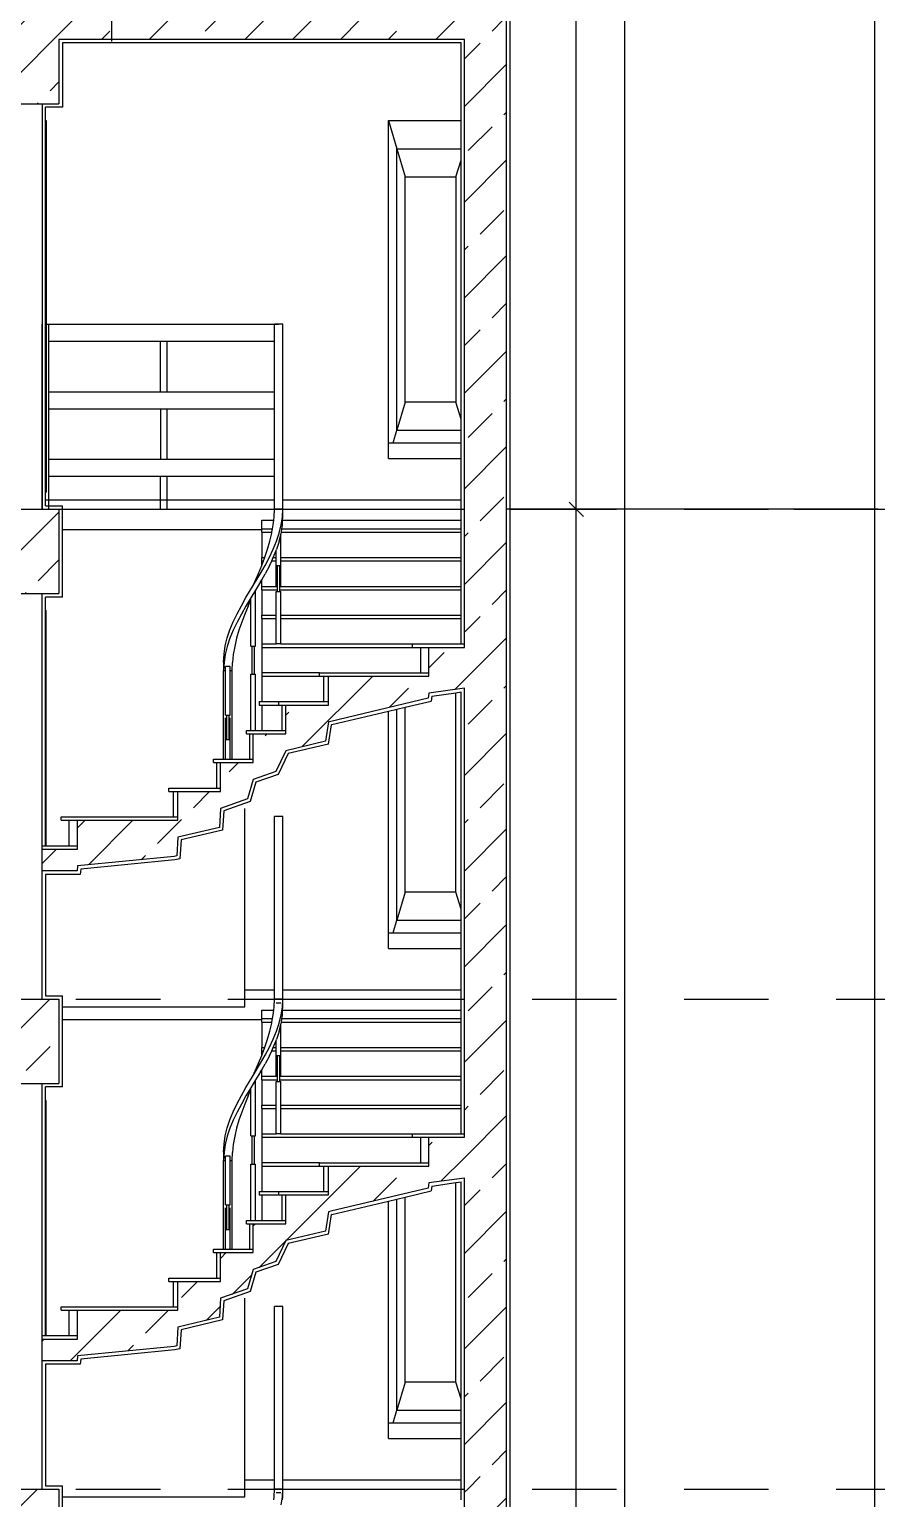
# Model space of a CAD drawing. Header units: metres. Extents: x -220 to 294, y -29 to 18.
# Drawn here: x -193.831 to -192.577, y 2.036 to 4.21 of the extents above; entities that cross this region are included whole.
import ezdxf

# ---------------------------------------------------------------- set-up
doc = ezdxf.new("R2010")
doc.units = ezdxf.units.M
doc.header["$MEASUREMENT"] = 0
doc.linetypes.add('DASHED4', pattern=[0.1875, 0.125, -0.0625])
for name, color, linetype in [('Cizgi', 7, 'Continuous'), ('Olculendirme', 7, 'Continuous'), ('Standart', 7, 'Continuous'), ('Tarama', 7, 'Continuous')]:
    doc.layers.add(name, color=color, linetype=linetype)

msp = doc.modelspace()

# ---------------------------------------------------------------- hatches: boundary and pattern name
at = {"layer": 'Tarama', "linetype": 'Continuous', "lineweight": -3}
h = msp.add_hatch(dxfattribs=at)
h.set_pattern_fill('ANSI33', color=58, scale=0.4, style=0)
h.paths.add_polyline_path([(-193.787, 4.1), (-193.8495, 4.1), (-193.8495, 4.225), (-193.787, 4.225)])
h = msp.add_hatch(dxfattribs=at)
h.set_pattern_fill('ANSI33', color=58, scale=0.4, style=0)
h.paths.add_polyline_path([(-193.187, 4.195), (-193.787, 4.195), (-193.787, 4.225), (-193.187, 4.225)])
h = msp.add_hatch(dxfattribs=at)
h.set_pattern_fill('ANSI33', color=58, scale=0.4, style=0)
h.paths.add_polyline_path([(-193.1245, 3.5), (-193.187, 3.5), (-193.187, 4.225), (-193.1245, 4.225)])
h = msp.add_hatch(dxfattribs=at)
h.set_pattern_fill('ANSI33', color=58, scale=0.4, style=0)
h.paths.add_polyline_path([(-193.787, 3.375), (-193.8495, 3.375), (-193.8495, 3.5), (-193.787, 3.5)])
h = msp.add_hatch(dxfattribs=at)
h.set_pattern_fill('ANSI33', color=58, scale=0.4, style=0)
h.paths.add_polyline_path([(-193.1245, 2.775), (-193.187, 2.775), (-193.187, 3.5), (-193.1245, 3.5)])
h = msp.add_hatch(dxfattribs=at)
h.set_pattern_fill('ANSI33', color=58, scale=0.4, style=0)
h.paths.add_polyline_path([(-193.187, 3.2352), (-193.2396, 3.2279), (-193.2408, 3.2202), (-193.3845, 3.186), (-193.3882, 3.1852), (-193.3925, 3.1565), (-193.4512, 3.1426), (-193.4661, 3.1116), (-193.4995, 3.0999), (-193.508, 3.0712), (-193.5479, 3.0573), (-193.5496, 3.0292), (-193.6109, 3.0146), (-193.6127, 2.9868), (-193.6165, 2.986), (-193.7595, 2.972), (-193.7602, 2.9646), (-193.812, 2.9646), (-193.812, 2.997), (-193.7595, 2.997), (-193.7595, 3.0396), (-193.6109, 3.0396), (-193.6109, 3.0823), (-193.5479, 3.0823), (-193.5479, 3.1249), (-193.4995, 3.1249), (-193.4995, 3.1676), (-193.4512, 3.1676), (-193.4512, 3.2102), (-193.3882, 3.2102), (-193.3882, 3.2529), (-193.2396, 3.2529), (-193.2396, 3.2955), (-193.187, 3.2955)])
h = msp.add_hatch(dxfattribs=at)
h.set_pattern_fill('ANSI33', color=58, scale=0.4, style=0)
h.paths.add_polyline_path([(-193.787, 2.65), (-193.8495, 2.65), (-193.8495, 2.775), (-193.787, 2.775)])
h = msp.add_hatch(dxfattribs=at)
h.set_pattern_fill('ANSI33', color=58, scale=0.4, style=0)
h.paths.add_polyline_path([(-193.1245, 2.05), (-193.187, 2.05), (-193.187, 2.775), (-193.1245, 2.775)])
h = msp.add_hatch(dxfattribs=at)
h.set_pattern_fill('ANSI33', color=58, scale=0.4, style=0)
h.paths.add_polyline_path([(-193.187, 2.5102), (-193.2396, 2.5029), (-193.2408, 2.4952), (-193.3845, 2.461), (-193.3882, 2.4602), (-193.3925, 2.4315), (-193.4512, 2.4176), (-193.4661, 2.3866), (-193.4995, 2.3749), (-193.508, 2.3462), (-193.5479, 2.3323), (-193.5496, 2.3042), (-193.6109, 2.2896), (-193.6127, 2.2618), (-193.6165, 2.261), (-193.7595, 2.247), (-193.7602, 2.2396), (-193.812, 2.2396), (-193.812, 2.272), (-193.7595, 2.272), (-193.7595, 2.3146), (-193.6109, 2.3146), (-193.6109, 2.3573), (-193.5479, 2.3573), (-193.5479, 2.3999), (-193.4995, 2.3999), (-193.4995, 2.4426), (-193.4512, 2.4426), (-193.4512, 2.4852), (-193.3882, 2.4852), (-193.3882, 2.5279), (-193.2396, 2.5279), (-193.2396, 2.5705), (-193.187, 2.5705)])
h = msp.add_hatch(dxfattribs=at)
h.set_pattern_fill('ANSI33', color=58, scale=0.4, style=0)
h.paths.add_polyline_path([(-193.787, 1.925), (-193.8495, 1.925), (-193.8495, 2.05), (-193.787, 2.05)])
h = msp.add_hatch(dxfattribs=at)
h.set_pattern_fill('ANSI33', color=58, scale=0.4, style=0)
h.paths.add_polyline_path([(-193.1245, 1.325), (-193.187, 1.325), (-193.187, 2.05), (-193.1245, 2.05)])

# ---------------------------------------------------------------- linework, layer by layer
at = {"layer": 'Cizgi', "color": 7, "linetype": 'Continuous', "lineweight": -3}
for points in [[(-193.1245, 2.05), (-193.1245, 4.625)], [(-193.787, 4.195), (-193.787, 4.1)], [(-193.187, 4.195), (-193.787, 4.195)], [(-193.187, 3.3005), (-193.187, 4.195)], [(-193.8495, 4.1), (-193.812, 4.1)], [(-193.812, 4.1), (-193.787, 4.1)], [(-193.8495, 3.5), (-193.812, 3.5)], [(-193.812, 3.5), (-193.787, 3.5)], [(-193.787, 3.5), (-193.787, 3.375)], [(-192.5745, 3.5), (-193.1245, 3.5)], [(-193.8495, 3.375), (-193.812, 3.375)], [(-193.812, 3.375), (-193.787, 3.375)], [(-193.2396, 3.2579), (-193.2396, 3.2955)], [(-193.2396, 3.2955), (-193.187, 3.2955)], [(-193.187, 3.2955), (-193.187, 3.3005)], [(-193.3882, 3.2152), (-193.3882, 3.2529)], [(-193.3882, 3.2529), (-193.2396, 3.2529)], [(-193.2396, 3.2529), (-193.2396, 3.2579)], [(-193.2408, 3.2202), (-193.3845, 3.186)], [(-193.2396, 3.2279), (-193.2408, 3.2202)], [(-193.187, 3.2352), (-193.2396, 3.2279)], [(-193.187, 2.5755), (-193.187, 3.2352)], [(-193.4512, 3.1726), (-193.4512, 3.2102)], [(-193.4512, 3.2102), (-193.3882, 3.2102)], [(-193.3882, 3.2102), (-193.3882, 3.2152)], [(-193.3882, 3.1852), (-193.3925, 3.1565)], [(-193.3845, 3.186), (-193.3882, 3.1852)], [(-193.4995, 3.1299), (-193.4995, 3.1676)], [(-193.4995, 3.1676), (-193.4512, 3.1676)], [(-193.4512, 3.1676), (-193.4512, 3.1726)], [(-193.3925, 3.1565), (-193.4512, 3.1426)], [(-193.4512, 3.1426), (-193.4661, 3.1116)], [(-193.5479, 3.0873), (-193.5479, 3.1249)], [(-193.5479, 3.1249), (-193.4995, 3.1249)], [(-193.4995, 3.1249), (-193.4995, 3.1299)], [(-193.4661, 3.1116), (-193.4995, 3.0999)], [(-193.4995, 3.0999), (-193.508, 3.0712)], [(-193.6109, 3.0446), (-193.6109, 3.0823)], [(-193.6109, 3.0823), (-193.5479, 3.0823)], [(-193.5479, 3.0823), (-193.5479, 3.0873)], [(-193.508, 3.0712), (-193.5479, 3.0573)], [(-193.6109, 3.0396), (-193.6109, 3.0446)], [(-193.5479, 3.0573), (-193.5496, 3.0292)], [(-193.7595, 3.002), (-193.7595, 3.0396)], [(-193.7595, 3.0396), (-193.6109, 3.0396)], [(-193.5496, 3.0292), (-193.6109, 3.0146)], [(-193.7595, 2.997), (-193.7595, 3.002)], [(-193.6109, 3.0146), (-193.6127, 2.9868)], [(-193.812, 2.9646), (-193.812, 2.997)], [(-193.812, 2.997), (-193.7595, 2.997)], [(-193.6165, 2.986), (-193.7595, 2.972)], [(-193.6127, 2.9868), (-193.6165, 2.986)], [(-193.7602, 2.9646), (-193.812, 2.9646)], [(-193.7595, 2.972), (-193.7602, 2.9646)], [(-193.8495, 2.775), (-193.812, 2.775)], [(-193.812, 2.775), (-193.787, 2.775)], [(-193.787, 2.775), (-193.787, 2.65)], [(-193.8495, 2.65), (-193.812, 2.65)], [(-193.812, 2.65), (-193.787, 2.65)], [(-193.2396, 2.5329), (-193.2396, 2.5705)], [(-193.2396, 2.5705), (-193.187, 2.5705)], [(-193.187, 2.5705), (-193.187, 2.5755)], [(-193.3882, 2.4902), (-193.3882, 2.5279)], [(-193.3882, 2.5279), (-193.2396, 2.5279)], [(-193.2396, 2.5279), (-193.2396, 2.5329)], [(-193.2396, 2.5029), (-193.2408, 2.4952)], [(-193.187, 2.5102), (-193.2396, 2.5029)], [(-193.187, 2.05), (-193.187, 2.5102)], [(-193.4512, 2.4476), (-193.4512, 2.4852)], [(-193.4512, 2.4852), (-193.3882, 2.4852)], [(-193.3882, 2.4852), (-193.3882, 2.4902)], [(-193.2408, 2.4952), (-193.3845, 2.461)], [(-193.3882, 2.4602), (-193.3925, 2.4315)], [(-193.3845, 2.461), (-193.3882, 2.4602)], [(-193.4995, 2.4049), (-193.4995, 2.4426)], [(-193.4995, 2.4426), (-193.4512, 2.4426)], [(-193.4512, 2.4426), (-193.4512, 2.4476)], [(-193.4512, 2.4176), (-193.4661, 2.3866)], [(-193.3925, 2.4315), (-193.4512, 2.4176)], [(-193.5479, 2.3623), (-193.5479, 2.3999)], [(-193.5479, 2.3999), (-193.4995, 2.3999)], [(-193.4995, 2.3999), (-193.4995, 2.4049)], [(-193.4995, 2.3749), (-193.508, 2.3462)], [(-193.4661, 2.3866), (-193.4995, 2.3749)], [(-193.6109, 2.3196), (-193.6109, 2.3573)], [(-193.6109, 2.3573), (-193.5479, 2.3573)], [(-193.5479, 2.3573), (-193.5479, 2.3623)], [(-193.5479, 2.3323), (-193.5496, 2.3042)], [(-193.508, 2.3462), (-193.5479, 2.3323)], [(-193.7595, 2.277), (-193.7595, 2.3146)], [(-193.7595, 2.3146), (-193.6109, 2.3146)], [(-193.6109, 2.3146), (-193.6109, 2.3196)], [(-193.6109, 2.2896), (-193.6127, 2.2618)], [(-193.5496, 2.3042), (-193.6109, 2.2896)], [(-193.812, 2.2396), (-193.812, 2.272)], [(-193.812, 2.272), (-193.7595, 2.272)], [(-193.7595, 2.272), (-193.7595, 2.277)], [(-193.6127, 2.2618), (-193.6165, 2.261)], [(-193.7602, 2.2396), (-193.812, 2.2396)], [(-193.7595, 2.247), (-193.7602, 2.2396)], [(-193.6165, 2.261), (-193.7595, 2.247)], [(-193.8495, 2.05), (-193.812, 2.05)], [(-193.812, 2.05), (-193.787, 2.05)], [(-193.787, 2.05), (-193.787, 1.925)], [(-193.187, 1.8505), (-193.187, 2.05)], [(-193.1245, -0.2652), (-193.1245, 2.05)]]:
    msp.add_lwpolyline(points, dxfattribs=at)
at = {"layer": 'Cizgi', "color": 241, "linetype": 'Continuous', "lineweight": -3}
for points in [[(-193.1195, 3.5), (-193.1195, 4.442)], [(-192.5795, 3.5), (-192.5795, 4.25)], [(-193.192, 4.19), (-193.782, 4.19)], [(-193.782, 4.19), (-193.782, 4.095)], [(-193.192, 4.075), (-193.192, 4.19)], [(-193.782, 4.095), (-193.807, 4.095)], [(-193.807, 4.075), (-193.807, 4.095)], [(-193.807, 3.525), (-193.807, 4.075)], [(-193.192, 4.0333), (-193.192, 4.075)], [(-193.192, 4.0167), (-193.192, 4.0333)], [(-193.192, 3.6333), (-193.192, 4.0167)], [(-193.192, 3.6167), (-193.192, 3.6333)], [(-193.192, 3.5982), (-193.192, 3.6167)], [(-193.192, 3.575), (-193.192, 3.5982)], [(-193.192, 3.5137), (-193.192, 3.575)], [(-193.807, 3.5137), (-193.807, 3.525)], [(-193.807, 3.505), (-193.807, 3.5137)], [(-193.807, 3.505), (-193.782, 3.505)], [(-193.782, 3.5), (-193.782, 3.505)], [(-193.192, 3.5), (-193.192, 3.5137)], [(-193.782, 3.47), (-193.782, 3.5)], [(-193.192, 3.4837), (-193.192, 3.5)], [(-193.192, 3.4711), (-193.192, 3.4837)], [(-193.1195, 2.775), (-193.1195, 3.5)], [(-192.5795, 2.775), (-192.5795, 3.5)], [(-193.782, 3.37), (-193.782, 3.47)], [(-193.192, 3.4661), (-193.192, 3.4711)], [(-193.192, 3.4285), (-193.192, 3.4661)], [(-193.192, 3.4235), (-193.192, 3.4285)], [(-193.192, 3.3858), (-193.192, 3.4235)], [(-193.782, 3.37), (-193.807, 3.37)], [(-193.807, 3.35), (-193.807, 3.37)], [(-193.192, 3.3808), (-193.192, 3.3858)], [(-193.192, 3.3432), (-193.192, 3.3808)], [(-193.807, 3.002), (-193.807, 3.35)], [(-193.192, 3.3382), (-193.192, 3.3432)], [(-193.192, 3.3005), (-193.192, 3.3382)], [(-193.2352, 3.2234), (-193.2364, 3.2161)], [(-193.2352, 3.2234), (-193.1995, 3.2284)], [(-193.1995, 3.2284), (-193.192, 3.2295)], [(-193.192, 2.9083), (-193.192, 3.2295)], [(-193.3834, 3.1812), (-193.2995, 3.2011)], [(-193.2995, 3.2011), (-193.287, 3.2041)], [(-193.287, 3.2041), (-193.2745, 3.2071)], [(-193.2745, 3.2071), (-193.2364, 3.2161)], [(-193.388, 3.1524), (-193.3838, 3.1811)], [(-193.3834, 3.1812), (-193.3838, 3.1811)], [(-193.4477, 3.1383), (-193.4625, 3.1075)], [(-193.388, 3.1524), (-193.4477, 3.1383)], [(-193.4955, 3.0961), (-193.5039, 3.0673)], [(-193.4625, 3.1075), (-193.4955, 3.0961)], [(-193.5039, 3.0673), (-193.5431, 3.0537)], [(-193.5431, 3.0537), (-193.5448, 3.0252)], [(-193.5448, 3.0252), (-193.6061, 3.0106)], [(-193.6061, 3.0106), (-193.608, 2.9827)], [(-193.6157, 2.9811), (-193.7549, 2.9674)], [(-193.608, 2.9827), (-193.6157, 2.9811)], [(-193.7556, 2.9596), (-193.807, 2.9596)], [(-193.807, 2.9596), (-193.807, 2.78)], [(-193.7549, 2.9674), (-193.7556, 2.9596)], [(-193.192, 2.8917), (-193.192, 2.9083)], [(-193.192, 2.8732), (-193.192, 2.8917)], [(-193.192, 2.85), (-193.192, 2.8732)], [(-193.192, 2.7887), (-193.192, 2.85)], [(-193.192, 2.775), (-193.192, 2.7887)], [(-193.807, 2.78), (-193.782, 2.78)], [(-193.782, 2.7637), (-193.782, 2.78)], [(-193.782, 2.745), (-193.782, 2.7637)], [(-193.192, 2.7588), (-193.192, 2.775)], [(-193.1195, 2.05), (-193.1195, 2.775)], [(-192.5795, 2.05), (-192.5795, 2.775)], [(-193.782, 2.645), (-193.782, 2.745)], [(-193.192, 2.7461), (-193.192, 2.7588)], [(-193.192, 2.7411), (-193.192, 2.7461)], [(-193.192, 2.7035), (-193.192, 2.7411)], [(-193.192, 2.6985), (-193.192, 2.7035)], [(-193.192, 2.6608), (-193.192, 2.6985)], [(-193.192, 2.6558), (-193.192, 2.6608)], [(-193.192, 2.6182), (-193.192, 2.6558)], [(-193.782, 2.645), (-193.807, 2.645)], [(-193.807, 2.625), (-193.807, 2.645)], [(-193.807, 2.277), (-193.807, 2.625)], [(-193.192, 2.6132), (-193.192, 2.6182)], [(-193.192, 2.5755), (-193.192, 2.6132)], [(-193.2352, 2.4984), (-193.1995, 2.5034)], [(-193.1995, 2.5034), (-193.192, 2.5045)], [(-193.192, 2.1833), (-193.192, 2.5045)], [(-193.2995, 2.4761), (-193.287, 2.4791)], [(-193.287, 2.4791), (-193.2745, 2.4821)], [(-193.2745, 2.4821), (-193.2364, 2.4911)], [(-193.2352, 2.4984), (-193.2364, 2.4911)], [(-193.3834, 2.4562), (-193.2995, 2.4761)], [(-193.388, 2.4274), (-193.3838, 2.4561)], [(-193.3834, 2.4562), (-193.3838, 2.4561)], [(-193.388, 2.4274), (-193.4477, 2.4133)], [(-193.4477, 2.4133), (-193.4625, 2.3825)], [(-193.4955, 2.3711), (-193.5039, 2.3423)], [(-193.4625, 2.3825), (-193.4955, 2.3711)], [(-193.5431, 2.3287), (-193.5448, 2.3002)], [(-193.5039, 2.3423), (-193.5431, 2.3287)], [(-193.6061, 2.2856), (-193.608, 2.2577)], [(-193.5448, 2.3002), (-193.6061, 2.2856)], [(-193.7549, 2.2424), (-193.7556, 2.2346)], [(-193.6157, 2.2561), (-193.7549, 2.2424)], [(-193.608, 2.2577), (-193.6157, 2.2561)], [(-193.7556, 2.2346), (-193.807, 2.2346)], [(-193.807, 2.2346), (-193.807, 2.055)], [(-193.192, 2.1667), (-193.192, 2.1833)], [(-193.192, 2.1482), (-193.192, 2.1667)], [(-193.192, 2.125), (-193.192, 2.1482)], [(-193.192, 2.0637), (-193.192, 2.125)], [(-193.807, 2.055), (-193.782, 2.055)], [(-193.782, 2.0387), (-193.782, 2.055)], [(-193.192, 2.05), (-193.192, 2.0637)], [(-193.192, 2.0338), (-193.192, 2.05)], [(-193.1195, 1.325), (-193.1195, 2.05)], [(-192.5795, 1.325), (-192.5795, 2.05)], [(-193.782, 2.02), (-193.782, 2.0387)]]:
    msp.add_lwpolyline(points, dxfattribs=at)
at = {"layer": 'Cizgi', "color": 166, "linetype": 'Continuous', "lineweight": -3}
for points in [[(-193.812, 4.1), (-193.812, 3.5)], [(-193.812, 3.002), (-193.812, 3.375)], [(-193.812, 2.997), (-193.812, 3.002)], [(-193.812, 2.775), (-193.812, 2.9646)], [(-193.812, 2.277), (-193.812, 2.65)], [(-193.812, 2.272), (-193.812, 2.277)], [(-193.812, 2.05), (-193.812, 2.2396)]]:
    msp.add_lwpolyline(points, dxfattribs=at)
at = {"layer": 'Cizgi', "color": 98, "linetype": 'Continuous', "lineweight": -3}
for points in [[(-193.807, 4.075), (-193.8058, 4.075)], [(-193.8058, 4.075), (-193.8058, 3.525)], [(-193.2995, 4.075), (-193.287, 4.0333)], [(-193.2995, 3.5982), (-193.2995, 4.075)], [(-193.2995, 4.075), (-193.192, 4.075)], [(-193.287, 4.0333), (-193.192, 4.0333)], [(-193.287, 3.6167), (-193.287, 4.0333)], [(-193.287, 4.0333), (-193.2745, 3.9917)], [(-193.1995, 3.9917), (-193.192, 4.0167)], [(-193.2745, 3.9917), (-193.1995, 3.9917)], [(-193.2745, 3.6583), (-193.2745, 3.9917)], [(-193.1995, 3.9917), (-193.1995, 3.6583)], [(-193.812, 3.7613), (-193.812, 3.7737)], [(-193.807, 3.7737), (-193.802, 3.7737)], [(-193.802, 3.7613), (-193.802, 3.7737)], [(-193.802, 3.7737), (-193.462, 3.7737)], [(-193.4558, 3.7737), (-193.4683, 3.7737)], [(-193.4683, 3.5137), (-193.4683, 3.7737)], [(-193.4558, 3.5137), (-193.4558, 3.7737)], [(-193.812, 3.5), (-193.812, 3.7613)], [(-193.802, 3.7488), (-193.802, 3.7613)], [(-193.802, 3.6737), (-193.802, 3.7488)], [(-193.802, 3.7488), (-193.4683, 3.7488)], [(-193.637, 3.6737), (-193.637, 3.7488)], [(-193.627, 3.6737), (-193.627, 3.7488)], [(-193.802, 3.6487), (-193.802, 3.6737)], [(-193.802, 3.6737), (-193.4683, 3.6737)], [(-193.552, 3.6737), (-193.4683, 3.6737)], [(-193.2745, 3.6583), (-193.287, 3.6167)], [(-193.1995, 3.6583), (-193.2745, 3.6583)], [(-193.192, 3.6333), (-193.1995, 3.6583)], [(-193.802, 3.5738), (-193.802, 3.6487)], [(-193.802, 3.6487), (-193.4683, 3.6487)], [(-193.637, 3.6487), (-193.637, 3.5738)], [(-193.627, 3.5738), (-193.627, 3.6487)], [(-193.552, 3.6487), (-193.4683, 3.6487)], [(-193.2926, 3.5982), (-193.287, 3.6167)], [(-193.287, 3.6167), (-193.192, 3.6167)], [(-193.2995, 3.575), (-193.2995, 3.5982)], [(-193.2995, 3.5982), (-193.2926, 3.5982)], [(-193.2926, 3.5982), (-193.192, 3.5982)], [(-193.802, 3.5487), (-193.802, 3.5738)], [(-193.802, 3.5738), (-193.4683, 3.5738)], [(-193.552, 3.5738), (-193.4683, 3.5738)], [(-193.2995, 3.575), (-193.192, 3.575)], [(-193.802, 3.5487), (-193.552, 3.5487)], [(-193.802, 3.5), (-193.802, 3.5487)], [(-193.637, 3.5), (-193.637, 3.5487)], [(-193.627, 3.5), (-193.627, 3.5487)], [(-193.552, 3.5487), (-193.4683, 3.5487)], [(-193.807, 3.525), (-193.8058, 3.525)], [(-193.807, 3.5137), (-193.4683, 3.5137)], [(-193.4683, 3.5004), (-193.4683, 3.5137)], [(-193.4683, 3.5004), (-193.4558, 3.5004)], [(-193.4683, 3.5), (-193.4683, 3.5004)], [(-193.4558, 3.5137), (-193.192, 3.5137)], [(-193.4558, 3.5004), (-193.4558, 3.5137)], [(-193.4558, 3.5), (-193.4558, 3.5004)], [(-193.782, 3.5), (-193.4683, 3.5)], [(-193.487, 3.4837), (-193.4692, 3.4837)], [(-193.487, 3.4711), (-193.487, 3.4837)], [(-193.47, 3.4766), (-193.4692, 3.4837)], [(-193.4692, 3.4837), (-193.4687, 3.4885)], [(-193.4687, 3.4885), (-193.4683, 3.5)], [(-193.4582, 3.4766), (-193.4564, 3.4885)], [(-193.4564, 3.4885), (-193.4558, 3.5)], [(-193.4564, 3.476), (-193.456, 3.4837)], [(-193.456, 3.4837), (-193.4558, 3.4879)], [(-193.456, 3.4837), (-193.192, 3.4837)], [(-193.4558, 3.5), (-193.192, 3.5)], [(-193.4558, 3.4879), (-193.4558, 3.5)], [(-193.782, 3.47), (-193.487, 3.47)], [(-193.487, 3.4711), (-193.4709, 3.4711)], [(-193.487, 3.47), (-193.487, 3.4711)], [(-193.487, 3.4661), (-193.487, 3.47)], [(-193.487, 3.4661), (-193.487, 3.4285)], [(-193.487, 3.4661), (-193.4718, 3.4661)], [(-193.4749, 3.4527), (-193.4721, 3.4646)], [(-193.4721, 3.4646), (-193.4718, 3.4661)], [(-193.4718, 3.4661), (-193.4709, 3.4711)], [(-193.4709, 3.4711), (-193.47, 3.4766)], [(-193.465, 3.4527), (-193.4611, 3.4646)], [(-193.4611, 3.4646), (-193.4582, 3.4766)], [(-193.4611, 3.4521), (-193.4585, 3.4627)], [(-193.4585, 3.4627), (-193.4582, 3.4641)], [(-193.4585, 3.4285), (-193.4585, 3.4627)], [(-193.4582, 3.4641), (-193.4579, 3.4661)], [(-193.4579, 3.4661), (-193.4571, 3.4711)], [(-193.4579, 3.4661), (-193.192, 3.4661)], [(-193.4571, 3.4711), (-193.4564, 3.476)], [(-193.4571, 3.4711), (-193.192, 3.4711)], [(-193.4824, 3.4288), (-193.4784, 3.4408)], [(-193.4784, 3.4408), (-193.4749, 3.4527)], [(-193.4756, 3.4288), (-193.4699, 3.4408)], [(-193.4699, 3.4408), (-193.465, 3.4527)], [(-193.4698, 3.4285), (-193.4656, 3.4388)], [(-193.4656, 3.4388), (-193.465, 3.4402)], [(-193.4656, 3.4285), (-193.4656, 3.4388)], [(-193.4611, 3.4521), (-193.465, 3.4402)], [(-193.4919, 3.405), (-193.487, 3.4168)], [(-193.4888, 3.405), (-193.482, 3.4169)], [(-193.487, 3.4235), (-193.487, 3.4285)], [(-193.487, 3.4285), (-193.4826, 3.4285)], [(-193.487, 3.4168), (-193.487, 3.4235)], [(-193.487, 3.4235), (-193.4845, 3.4235)], [(-193.487, 3.4168), (-193.4845, 3.4235)], [(-193.4845, 3.4235), (-193.4826, 3.4285)], [(-193.4826, 3.4285), (-193.4824, 3.4288)], [(-193.482, 3.4169), (-193.4756, 3.4288)], [(-193.4756, 3.4163), (-193.482, 3.4044)], [(-193.4756, 3.4163), (-193.4722, 3.4235)], [(-193.4722, 3.4235), (-193.4698, 3.4285)], [(-193.4722, 3.4235), (-193.4656, 3.4235)], [(-193.4698, 3.4285), (-193.4656, 3.4285)], [(-193.4656, 3.4235), (-193.4656, 3.4285)], [(-193.4656, 3.4167), (-193.4656, 3.4235)], [(-193.4656, 3.4167), (-193.4638, 3.4167)], [(-193.4656, 3.3858), (-193.4656, 3.4167)], [(-193.4638, 3.3858), (-193.4638, 3.4167)], [(-193.4638, 3.4167), (-193.4603, 3.4167)], [(-193.4603, 3.3858), (-193.4603, 3.4167)], [(-193.4603, 3.4167), (-193.4585, 3.4167)], [(-193.4585, 3.4285), (-193.192, 3.4285)], [(-193.4585, 3.4235), (-193.4585, 3.4285)], [(-193.4585, 3.4235), (-193.192, 3.4235)], [(-193.4585, 3.4167), (-193.4585, 3.4235)], [(-193.4585, 3.3858), (-193.4585, 3.4167)], [(-193.4995, 3.3871), (-193.4919, 3.405)], [(-193.4995, 3.3871), (-193.4888, 3.405)], [(-193.4888, 3.3925), (-193.496, 3.3804)], [(-193.4888, 3.3925), (-193.487, 3.3955)], [(-193.487, 3.3955), (-193.482, 3.4044)], [(-193.487, 3.3858), (-193.487, 3.3955)], [(-193.5103, 3.3692), (-193.4995, 3.3871)], [(-193.496, 3.3804), (-193.5032, 3.3686)], [(-193.496, 3.2975), (-193.496, 3.3804)], [(-193.487, 3.3808), (-193.487, 3.3858)], [(-193.487, 3.3858), (-193.4656, 3.3858)], [(-193.487, 3.3808), (-193.487, 3.3432)], [(-193.487, 3.3808), (-193.4638, 3.3808)], [(-193.4656, 3.3858), (-193.4638, 3.3858)], [(-193.4656, 3.378), (-193.4638, 3.378)], [(-193.4656, 3.3432), (-193.4656, 3.378)], [(-193.4638, 3.3808), (-193.4638, 3.3858)], [(-193.4638, 3.378), (-193.4638, 3.3808)], [(-193.4638, 3.378), (-193.4603, 3.378)], [(-193.4603, 3.3858), (-193.4585, 3.3858)], [(-193.4603, 3.3808), (-193.4603, 3.3858)], [(-193.4603, 3.3808), (-193.192, 3.3808)], [(-193.4603, 3.378), (-193.4603, 3.3808)], [(-193.4603, 3.378), (-193.4585, 3.378)], [(-193.4585, 3.3858), (-193.192, 3.3858)], [(-193.4585, 3.3432), (-193.4585, 3.378)], [(-193.807, 3.35), (-193.8058, 3.35)], [(-193.8058, 3.002), (-193.8058, 3.35)], [(-193.5235, 3.3453), (-193.5171, 3.3572)], [(-193.5171, 3.3572), (-193.5103, 3.3692)], [(-193.5103, 3.3567), (-193.5171, 3.3447)], [(-193.5072, 3.3567), (-193.5121, 3.3447)], [(-193.5032, 3.3686), (-193.5103, 3.3567)], [(-193.5072, 3.3567), (-193.5031, 3.3664)], [(-193.5031, 3.3664), (-193.5032, 3.3686)], [(-193.5031, 3.2975), (-193.5031, 3.3664)], [(-193.5341, 3.3214), (-193.5292, 3.3334)], [(-193.5292, 3.3334), (-193.5235, 3.3453)], [(-193.5235, 3.3328), (-193.5292, 3.3209)], [(-193.5171, 3.3447), (-193.5235, 3.3328)], [(-193.5166, 3.3328), (-193.5207, 3.3209)], [(-193.5121, 3.3447), (-193.5166, 3.3328)], [(-193.487, 3.3382), (-193.487, 3.3432)], [(-193.487, 3.3432), (-193.4656, 3.3432)], [(-193.487, 3.3382), (-193.487, 3.3005)], [(-193.487, 3.3382), (-193.4656, 3.3382)], [(-193.4656, 3.3382), (-193.4656, 3.3432)], [(-193.4656, 3.3005), (-193.4656, 3.3382)], [(-193.4585, 3.3432), (-193.192, 3.3432)], [(-193.4585, 3.3382), (-193.4585, 3.3432)], [(-193.4585, 3.3382), (-193.192, 3.3382)], [(-193.4585, 3.3005), (-193.4585, 3.3382)], [(-193.5409, 3.2976), (-193.538, 3.3095)], [(-193.538, 3.3095), (-193.5341, 3.3214)], [(-193.5341, 3.3089), (-193.538, 3.297)], [(-193.5292, 3.3209), (-193.5341, 3.3089)], [(-193.5242, 3.3089), (-193.527, 3.297)], [(-193.5207, 3.3209), (-193.5242, 3.3089)], [(-193.5433, 3.2737), (-193.5427, 3.2856)], [(-193.5427, 3.2856), (-193.5409, 3.2976)], [(-193.5409, 3.2851), (-193.5427, 3.2731)], [(-193.538, 3.297), (-193.5409, 3.2851)], [(-193.5291, 3.2851), (-193.5304, 3.2731)], [(-193.527, 3.297), (-193.5291, 3.2851)], [(-193.5031, 3.2975), (-193.5013, 3.2975)], [(-193.5013, 3.2559), (-193.5013, 3.2975)], [(-193.5013, 3.2975), (-193.4978, 3.2975)], [(-193.4978, 3.2559), (-193.4978, 3.2975)], [(-193.4978, 3.2975), (-193.496, 3.2975)], [(-193.487, 3.3005), (-193.487, 3.2955)], [(-193.487, 3.3005), (-193.4656, 3.3005)], [(-193.487, 3.2955), (-193.487, 3.2579)], [(-193.487, 3.2955), (-193.2639, 3.2955)], [(-193.4585, 3.3005), (-193.4656, 3.3005)], [(-193.4585, 3.3005), (-193.2639, 3.3005)], [(-193.5433, 3.2737), (-193.5433, 3.2612)], [(-193.5427, 3.2731), (-193.5433, 3.2612)], [(-193.5335, 3.2674), (-193.5406, 3.2674)], [(-193.5406, 3.2612), (-193.5406, 3.2674)], [(-193.5335, 3.2612), (-193.5335, 3.2674)], [(-193.5308, 3.2612), (-193.5304, 3.2731)], [(-193.5433, 3.1299), (-193.5433, 3.2612)], [(-193.5433, 3.2612), (-193.5406, 3.2612)], [(-193.5406, 3.1954), (-193.5406, 3.2612)], [(-193.5335, 3.1954), (-193.5335, 3.2612)], [(-193.5335, 3.2612), (-193.5308, 3.2612)], [(-193.5308, 3.1299), (-193.5308, 3.2612)], [(-193.5031, 3.1726), (-193.5031, 3.2559)], [(-193.5031, 3.2559), (-193.5013, 3.2559)], [(-193.5013, 3.2559), (-193.4978, 3.2559)], [(-193.4978, 3.2559), (-193.496, 3.2559)], [(-193.496, 3.1726), (-193.496, 3.2559)], [(-193.487, 3.2579), (-193.487, 3.2529)], [(-193.4017, 3.2579), (-193.487, 3.2579)], [(-193.487, 3.2529), (-193.487, 3.2152)], [(-193.487, 3.2529), (-193.4017, 3.2529)], [(-193.1995, 2.9333), (-193.1995, 3.2284)], [(-193.4908, 3.2152), (-193.4908, 3.2102)], [(-193.4908, 3.2152), (-193.487, 3.2152)], [(-193.4908, 3.2102), (-193.487, 3.2102)], [(-193.487, 3.2152), (-193.4618, 3.2152)], [(-193.487, 3.2102), (-193.487, 3.1726)], [(-193.487, 3.2102), (-193.4618, 3.2102)], [(-193.2995, 2.8732), (-193.2995, 3.2011)], [(-193.287, 2.8917), (-193.287, 3.2041)], [(-193.2745, 2.9333), (-193.2745, 3.2071)], [(-193.5406, 3.1954), (-193.5388, 3.1954)], [(-193.5406, 3.1593), (-193.5406, 3.1912)], [(-193.5388, 3.1593), (-193.5388, 3.1954)], [(-193.5388, 3.1954), (-193.5353, 3.1954)], [(-193.5353, 3.1593), (-193.5353, 3.1954)], [(-193.5353, 3.1954), (-193.5335, 3.1954)], [(-193.5335, 3.1593), (-193.5335, 3.1912)], [(-193.5406, 3.1299), (-193.5406, 3.1593)], [(-193.5406, 3.1593), (-193.5388, 3.1593)], [(-193.5388, 3.1593), (-193.5353, 3.1593)], [(-193.5353, 3.1593), (-193.5335, 3.1593)], [(-193.5335, 3.1299), (-193.5335, 3.1593)], [(-193.512, 2.7887), (-193.512, 3.0573)], [(-193.4558, 3.045), (-193.4683, 3.045)], [(-193.4683, 2.7887), (-193.4683, 3.045)], [(-193.4558, 2.7887), (-193.4558, 3.045)], [(-193.2745, 2.9333), (-193.287, 2.8917)], [(-193.1995, 2.9333), (-193.2745, 2.9333)], [(-193.192, 2.9083), (-193.1995, 2.9333)], [(-193.2926, 2.8732), (-193.287, 2.8917)], [(-193.287, 2.8917), (-193.192, 2.8917)], [(-193.2995, 2.85), (-193.2995, 2.8732)], [(-193.2995, 2.8732), (-193.2926, 2.8732)], [(-193.2926, 2.8732), (-193.192, 2.8732)], [(-193.2995, 2.85), (-193.192, 2.85)], [(-193.512, 2.7887), (-193.4683, 2.7887)], [(-193.512, 2.775), (-193.512, 2.7887)], [(-193.4683, 2.7754), (-193.4683, 2.7887)], [(-193.4558, 2.7887), (-193.192, 2.7887)], [(-193.4558, 2.7754), (-193.4558, 2.7887)], [(-193.782, 2.7637), (-193.512, 2.7637)], [(-193.512, 2.7637), (-193.512, 2.775)], [(-193.512, 2.775), (-193.4683, 2.775)], [(-193.4692, 2.7588), (-193.4687, 2.7635)], [(-193.4687, 2.7635), (-193.4683, 2.775)], [(-193.4683, 2.7754), (-193.4558, 2.7754)], [(-193.4683, 2.775), (-193.4683, 2.7754)], [(-193.4585, 2.7692), (-193.4656, 2.7692)], [(-193.4582, 2.7516), (-193.4564, 2.7635)], [(-193.4564, 2.7635), (-193.4558, 2.775)], [(-193.456, 2.7588), (-193.4558, 2.7629)], [(-193.4558, 2.775), (-193.4558, 2.7754)], [(-193.4558, 2.775), (-193.192, 2.775)], [(-193.4558, 2.7629), (-193.4558, 2.775)], [(-193.782, 2.745), (-193.487, 2.745)], [(-193.487, 2.7588), (-193.4692, 2.7588)], [(-193.487, 2.7461), (-193.487, 2.7588)], [(-193.487, 2.7461), (-193.4709, 2.7461)], [(-193.487, 2.745), (-193.487, 2.7461)], [(-193.487, 2.7411), (-193.487, 2.745)], [(-193.487, 2.7411), (-193.487, 2.7035)], [(-193.487, 2.7411), (-193.4718, 2.7411)], [(-193.4749, 2.7277), (-193.4721, 2.7396)], [(-193.4721, 2.7396), (-193.4718, 2.7411)], [(-193.4718, 2.7411), (-193.4709, 2.7461)], [(-193.4709, 2.7461), (-193.47, 2.7516)], [(-193.47, 2.7516), (-193.4692, 2.7588)], [(-193.465, 2.7277), (-193.4611, 2.7396)], [(-193.4611, 2.7396), (-193.4582, 2.7516)], [(-193.4582, 2.7391), (-193.4579, 2.7411)], [(-193.4579, 2.7411), (-193.4571, 2.7461)], [(-193.4579, 2.7411), (-193.192, 2.7411)], [(-193.4571, 2.7461), (-193.4564, 2.751)], [(-193.4571, 2.7461), (-193.192, 2.7461)], [(-193.4564, 2.751), (-193.456, 2.7588)], [(-193.456, 2.7588), (-193.192, 2.7588)], [(-193.4784, 2.7158), (-193.4749, 2.7277)], [(-193.4699, 2.7158), (-193.465, 2.7277)], [(-193.4611, 2.7271), (-193.465, 2.7152)], [(-193.4611, 2.7271), (-193.4585, 2.7377)], [(-193.4585, 2.7377), (-193.4582, 2.7391)], [(-193.4585, 2.7035), (-193.4585, 2.7377)], [(-193.487, 2.6985), (-193.487, 2.7035)], [(-193.487, 2.7035), (-193.4826, 2.7035)], [(-193.487, 2.6918), (-193.487, 2.6985)], [(-193.487, 2.6985), (-193.4845, 2.6985)], [(-193.487, 2.6918), (-193.4845, 2.6985)], [(-193.4845, 2.6985), (-193.4826, 2.7035)], [(-193.4826, 2.7035), (-193.4824, 2.7038)], [(-193.4824, 2.7038), (-193.4784, 2.7158)], [(-193.482, 2.6919), (-193.4756, 2.7038)], [(-193.4756, 2.7038), (-193.4699, 2.7158)], [(-193.4756, 2.6913), (-193.4722, 2.6985)], [(-193.4722, 2.6985), (-193.4698, 2.7035)], [(-193.4722, 2.6985), (-193.4656, 2.6985)], [(-193.4698, 2.7035), (-193.4656, 2.7138)], [(-193.4698, 2.7035), (-193.4656, 2.7035)], [(-193.4656, 2.7138), (-193.465, 2.7152)], [(-193.4656, 2.7035), (-193.4656, 2.7138)], [(-193.4656, 2.6985), (-193.4656, 2.7035)], [(-193.4656, 2.6917), (-193.4656, 2.6985)], [(-193.4585, 2.7035), (-193.192, 2.7035)], [(-193.4585, 2.6985), (-193.4585, 2.7035)], [(-193.4585, 2.6985), (-193.192, 2.6985)], [(-193.4585, 2.6917), (-193.4585, 2.6985)], [(-193.4995, 2.6621), (-193.4919, 2.68)], [(-193.4995, 2.6621), (-193.4888, 2.68)], [(-193.4919, 2.68), (-193.487, 2.6918)], [(-193.4888, 2.68), (-193.482, 2.6919)], [(-193.487, 2.6705), (-193.482, 2.6794)], [(-193.4756, 2.6913), (-193.482, 2.6794)], [(-193.4656, 2.6917), (-193.4638, 2.6917)], [(-193.4656, 2.6608), (-193.4656, 2.6917)], [(-193.4638, 2.6608), (-193.4638, 2.6917)], [(-193.4638, 2.6917), (-193.4603, 2.6917)], [(-193.4603, 2.6608), (-193.4603, 2.6917)], [(-193.4603, 2.6917), (-193.4585, 2.6917)], [(-193.4585, 2.6608), (-193.4585, 2.6917)], [(-193.5103, 2.6442), (-193.4995, 2.6621)], [(-193.496, 2.6554), (-193.5032, 2.6436)], [(-193.4888, 2.6675), (-193.496, 2.6554)], [(-193.496, 2.5725), (-193.496, 2.6554)], [(-193.4888, 2.6675), (-193.487, 2.6705)], [(-193.487, 2.6608), (-193.487, 2.6705)], [(-193.487, 2.6558), (-193.487, 2.6608)], [(-193.487, 2.6608), (-193.4656, 2.6608)], [(-193.487, 2.6558), (-193.487, 2.6182)], [(-193.487, 2.6558), (-193.4638, 2.6558)], [(-193.4656, 2.6608), (-193.4638, 2.6608)], [(-193.4656, 2.653), (-193.4638, 2.653)], [(-193.4656, 2.6182), (-193.4656, 2.653)], [(-193.4638, 2.6558), (-193.4638, 2.6608)], [(-193.4638, 2.653), (-193.4638, 2.6558)], [(-193.4638, 2.653), (-193.4603, 2.653)], [(-193.4603, 2.6608), (-193.4585, 2.6608)], [(-193.4603, 2.6558), (-193.4603, 2.6608)], [(-193.4603, 2.6558), (-193.192, 2.6558)], [(-193.4603, 2.653), (-193.4603, 2.6558)], [(-193.4603, 2.653), (-193.4585, 2.653)], [(-193.4585, 2.6608), (-193.192, 2.6608)], [(-193.4585, 2.6182), (-193.4585, 2.653)], [(-193.5235, 2.6203), (-193.5171, 2.6322)], [(-193.5171, 2.6322), (-193.5103, 2.6442)], [(-193.5103, 2.6317), (-193.5171, 2.6197)], [(-193.5072, 2.6317), (-193.5121, 2.6197)], [(-193.5032, 2.6436), (-193.5103, 2.6317)], [(-193.5072, 2.6317), (-193.5031, 2.6414)], [(-193.5031, 2.6414), (-193.5032, 2.6436)], [(-193.5031, 2.5725), (-193.5031, 2.6414)], [(-193.807, 2.625), (-193.8058, 2.625)], [(-193.8058, 2.277), (-193.8058, 2.625)], [(-193.5292, 2.6084), (-193.5235, 2.6203)], [(-193.5171, 2.6197), (-193.5235, 2.6078)], [(-193.5121, 2.6197), (-193.5166, 2.6078)], [(-193.487, 2.6132), (-193.487, 2.6182)], [(-193.487, 2.6182), (-193.4656, 2.6182)], [(-193.487, 2.6132), (-193.487, 2.5755)], [(-193.487, 2.6132), (-193.4656, 2.6132)], [(-193.4656, 2.6132), (-193.4656, 2.6182)], [(-193.4656, 2.5755), (-193.4656, 2.6132)], [(-193.4585, 2.6182), (-193.192, 2.6182)], [(-193.4585, 2.6132), (-193.4585, 2.6182)], [(-193.4585, 2.6132), (-193.192, 2.6132)], [(-193.4585, 2.5755), (-193.4585, 2.6132)], [(-193.538, 2.5845), (-193.5341, 2.5964)], [(-193.5341, 2.5964), (-193.5292, 2.6084)], [(-193.5292, 2.5959), (-193.5341, 2.5839)], [(-193.5235, 2.6078), (-193.5292, 2.5959)], [(-193.5207, 2.5959), (-193.5242, 2.5839)], [(-193.5166, 2.6078), (-193.5207, 2.5959)], [(-193.5427, 2.5606), (-193.5409, 2.5726)], [(-193.5409, 2.5726), (-193.538, 2.5845)], [(-193.538, 2.572), (-193.5409, 2.5601)], [(-193.5341, 2.5839), (-193.538, 2.572)], [(-193.527, 2.572), (-193.5291, 2.5601)], [(-193.5242, 2.5839), (-193.527, 2.572)], [(-193.5031, 2.5725), (-193.5013, 2.5725)], [(-193.5013, 2.5309), (-193.5013, 2.5725)], [(-193.5013, 2.5725), (-193.4978, 2.5725)], [(-193.4978, 2.5309), (-193.4978, 2.5725)], [(-193.4978, 2.5725), (-193.496, 2.5725)], [(-193.487, 2.5755), (-193.487, 2.5705)], [(-193.487, 2.5755), (-193.4656, 2.5755)], [(-193.487, 2.5705), (-193.487, 2.5329)], [(-193.487, 2.5705), (-193.2639, 2.5705)], [(-193.4585, 2.5755), (-193.4656, 2.5755)], [(-193.4585, 2.5755), (-193.2639, 2.5755)], [(-193.5433, 2.5487), (-193.5427, 2.5606)], [(-193.5433, 2.5487), (-193.5433, 2.5362)], [(-193.5427, 2.5481), (-193.5433, 2.5362)], [(-193.5409, 2.5601), (-193.5427, 2.5481)], [(-193.5308, 2.5362), (-193.5304, 2.5481)], [(-193.5291, 2.5601), (-193.5304, 2.5481)], [(-193.5433, 2.4049), (-193.5433, 2.5362)], [(-193.5433, 2.5362), (-193.5406, 2.5362)], [(-193.5335, 2.5424), (-193.5406, 2.5424)], [(-193.5406, 2.5362), (-193.5406, 2.5424)], [(-193.5406, 2.4704), (-193.5406, 2.5362)], [(-193.5335, 2.5362), (-193.5335, 2.5424)], [(-193.5335, 2.4704), (-193.5335, 2.5362)], [(-193.5335, 2.5362), (-193.5308, 2.5362)], [(-193.5308, 2.4049), (-193.5308, 2.5362)], [(-193.5031, 2.4476), (-193.5031, 2.5309)], [(-193.5031, 2.5309), (-193.5013, 2.5309)], [(-193.5013, 2.5309), (-193.4978, 2.5309)], [(-193.4978, 2.5309), (-193.496, 2.5309)], [(-193.496, 2.4476), (-193.496, 2.5309)], [(-193.487, 2.5329), (-193.487, 2.5279)], [(-193.4017, 2.5329), (-193.487, 2.5329)], [(-193.487, 2.5279), (-193.487, 2.4902)], [(-193.487, 2.5279), (-193.4017, 2.5279)], [(-193.1995, 2.2083), (-193.1995, 2.5034)], [(-193.4908, 2.4902), (-193.4908, 2.4852)], [(-193.4908, 2.4902), (-193.487, 2.4902)], [(-193.4908, 2.4852), (-193.487, 2.4852)], [(-193.487, 2.4902), (-193.4618, 2.4902)], [(-193.487, 2.4852), (-193.487, 2.4476)], [(-193.487, 2.4852), (-193.4618, 2.4852)], [(-193.287, 2.1667), (-193.287, 2.4791)], [(-193.2745, 2.2083), (-193.2745, 2.4821)], [(-193.5406, 2.4704), (-193.5388, 2.4704)], [(-193.5406, 2.4343), (-193.5406, 2.4662)], [(-193.5388, 2.4343), (-193.5388, 2.4704)], [(-193.5388, 2.4704), (-193.5353, 2.4704)], [(-193.5353, 2.4343), (-193.5353, 2.4704)], [(-193.5353, 2.4704), (-193.5335, 2.4704)], [(-193.5335, 2.4343), (-193.5335, 2.4662)], [(-193.2995, 2.1482), (-193.2995, 2.4761)], [(-193.5406, 2.4049), (-193.5406, 2.4343)], [(-193.5406, 2.4343), (-193.5388, 2.4343)], [(-193.5388, 2.4343), (-193.5353, 2.4343)], [(-193.5353, 2.4343), (-193.5335, 2.4343)], [(-193.5335, 2.4049), (-193.5335, 2.4343)], [(-193.512, 2.0637), (-193.512, 2.3323)], [(-193.4558, 2.32), (-193.4683, 2.32)], [(-193.4683, 2.0637), (-193.4683, 2.32)], [(-193.4558, 2.0637), (-193.4558, 2.32)], [(-193.2745, 2.2083), (-193.287, 2.1667)], [(-193.1995, 2.2083), (-193.2745, 2.2083)], [(-193.192, 2.1833), (-193.1995, 2.2083)], [(-193.2926, 2.1482), (-193.287, 2.1667)], [(-193.287, 2.1667), (-193.192, 2.1667)], [(-193.2995, 2.125), (-193.2995, 2.1482)], [(-193.2995, 2.1482), (-193.2926, 2.1482)], [(-193.2926, 2.1482), (-193.192, 2.1482)], [(-193.2995, 2.125), (-193.192, 2.125)], [(-193.512, 2.0637), (-193.4683, 2.0637)], [(-193.512, 2.05), (-193.512, 2.0637)], [(-193.512, 2.0387), (-193.512, 2.05)], [(-193.512, 2.05), (-193.4683, 2.05)], [(-193.4687, 2.0385), (-193.4683, 2.05)], [(-193.4683, 2.0504), (-193.4683, 2.0637)], [(-193.4683, 2.0504), (-193.4558, 2.0504)], [(-193.4683, 2.05), (-193.4683, 2.0504)], [(-193.4585, 2.0442), (-193.4656, 2.0442)], [(-193.4564, 2.0385), (-193.4558, 2.05)], [(-193.4558, 2.0637), (-193.192, 2.0637)], [(-193.4558, 2.0504), (-193.4558, 2.0637)], [(-193.4558, 2.05), (-193.4558, 2.0504)], [(-193.4558, 2.0379), (-193.4558, 2.05)], [(-193.4558, 2.05), (-193.192, 2.05)], [(-193.782, 2.0387), (-193.512, 2.0387)], [(-193.4692, 2.0338), (-193.4687, 2.0385)], [(-193.4582, 2.0266), (-193.4564, 2.0385)], [(-193.456, 2.0338), (-193.4558, 2.0379)]]:
    msp.add_lwpolyline(points, dxfattribs=at)
at = {"layer": 'Cizgi', "color": 73, "linetype": 'DASHED4', "lineweight": -3}
for points in [[(-195.337, 3.5), (-191.0248, 3.5)], [(-195.337, 2.775), (-191.0248, 2.775)], [(-195.337, 2.05), (-191.0248, 2.05)]]:
    msp.add_lwpolyline(points, dxfattribs=at)
at = {"layer": 'Cizgi', "color": 1, "linetype": 'Continuous', "lineweight": -3}
msp.add_lwpolyline([(-193.812, 3.5), (-193.462, 3.5)], dxfattribs=at)
at = {"layer": 'Cizgi', "color": 118, "linetype": 'Continuous', "lineweight": -3}
for points in [[(-193.1195, 3.5), (-192.9995, 3.5001)], [(-192.6995, 3.5001), (-192.5795, 3.5)]]:
    msp.add_lwpolyline(points, dxfattribs=at)
at = {"layer": 'Cizgi', "color": 59, "linetype": 'Continuous', "lineweight": -3}
for points in [[(-193.2639, 3.2955), (-193.2639, 3.3005)], [(-193.2639, 3.3005), (-193.192, 3.3005)], [(-193.2639, 3.2955), (-193.2517, 3.2955)], [(-193.2517, 3.2579), (-193.2517, 3.2955)], [(-193.2517, 3.2955), (-193.2396, 3.2955)], [(-193.192, 3.3005), (-193.187, 3.3005)], [(-193.4017, 3.2529), (-193.4017, 3.2579)], [(-193.4017, 3.2579), (-193.2517, 3.2579)], [(-193.4017, 3.2529), (-193.395, 3.2529)], [(-193.395, 3.2152), (-193.395, 3.2529)], [(-193.395, 3.2529), (-193.3882, 3.2529)], [(-193.2517, 3.2579), (-193.2396, 3.2579)], [(-193.4618, 3.2102), (-193.4618, 3.2152)], [(-193.4618, 3.2152), (-193.395, 3.2152)], [(-193.4618, 3.2102), (-193.4565, 3.2102)], [(-193.4565, 3.1726), (-193.4565, 3.2102)], [(-193.4565, 3.2102), (-193.4512, 3.2102)], [(-193.395, 3.2152), (-193.3882, 3.2152)], [(-193.5095, 3.1676), (-193.5095, 3.1726)], [(-193.5095, 3.1726), (-193.5031, 3.1726)], [(-193.5095, 3.1676), (-193.5045, 3.1676)], [(-193.5045, 3.1299), (-193.5045, 3.1676)], [(-193.5045, 3.1676), (-193.4995, 3.1676)], [(-193.5031, 3.1726), (-193.496, 3.1726)], [(-193.496, 3.1726), (-193.487, 3.1726)], [(-193.487, 3.1726), (-193.4565, 3.1726)], [(-193.4565, 3.1726), (-193.4512, 3.1726)], [(-193.5585, 3.1249), (-193.5585, 3.1299)], [(-193.5585, 3.1299), (-193.5433, 3.1299)], [(-193.5585, 3.1249), (-193.5532, 3.1249)], [(-193.5532, 3.0873), (-193.5532, 3.1249)], [(-193.5532, 3.1249), (-193.5479, 3.1249)], [(-193.5433, 3.1299), (-193.5406, 3.1299)], [(-193.5406, 3.1299), (-193.5335, 3.1299)], [(-193.5335, 3.1299), (-193.5308, 3.1299)], [(-193.5308, 3.1299), (-193.5045, 3.1299)], [(-193.5045, 3.1299), (-193.4995, 3.1299)], [(-193.6244, 3.0823), (-193.6244, 3.0873)], [(-193.6244, 3.0873), (-193.5532, 3.0873)], [(-193.6244, 3.0823), (-193.6176, 3.0823)], [(-193.6176, 3.0446), (-193.6176, 3.0823)], [(-193.6176, 3.0823), (-193.6109, 3.0823)], [(-193.5532, 3.0873), (-193.5479, 3.0873)], [(-193.7838, 3.0396), (-193.7838, 3.0446)], [(-193.7838, 3.0446), (-193.6176, 3.0446)], [(-193.6176, 3.0446), (-193.6109, 3.0446)], [(-193.7838, 3.0396), (-193.7717, 3.0396)], [(-193.7717, 3.002), (-193.7717, 3.0396)], [(-193.7717, 3.0396), (-193.7595, 3.0396)], [(-193.812, 3.002), (-193.807, 3.002)], [(-193.807, 3.002), (-193.8058, 3.002)], [(-193.8058, 3.002), (-193.7717, 3.002)], [(-193.7717, 3.002), (-193.7595, 3.002)], [(-193.2639, 2.5705), (-193.2639, 2.5755)], [(-193.2639, 2.5755), (-193.192, 2.5755)], [(-193.2639, 2.5705), (-193.2517, 2.5705)], [(-193.2517, 2.5329), (-193.2517, 2.5705)], [(-193.2517, 2.5705), (-193.2396, 2.5705)], [(-193.192, 2.5755), (-193.187, 2.5755)], [(-193.4017, 2.5279), (-193.4017, 2.5329)], [(-193.4017, 2.5329), (-193.2517, 2.5329)], [(-193.4017, 2.5279), (-193.395, 2.5279)], [(-193.395, 2.4902), (-193.395, 2.5279)], [(-193.395, 2.5279), (-193.3882, 2.5279)], [(-193.2517, 2.5329), (-193.2396, 2.5329)], [(-193.4618, 2.4852), (-193.4618, 2.4902)], [(-193.4618, 2.4902), (-193.395, 2.4902)], [(-193.4618, 2.4852), (-193.4565, 2.4852)], [(-193.4565, 2.4476), (-193.4565, 2.4852)], [(-193.4565, 2.4852), (-193.4512, 2.4852)], [(-193.395, 2.4902), (-193.3882, 2.4902)], [(-193.5095, 2.4426), (-193.5095, 2.4476)], [(-193.5095, 2.4476), (-193.5031, 2.4476)], [(-193.5095, 2.4426), (-193.5045, 2.4426)], [(-193.5045, 2.4049), (-193.5045, 2.4426)], [(-193.5045, 2.4426), (-193.4995, 2.4426)], [(-193.5031, 2.4476), (-193.496, 2.4476)], [(-193.496, 2.4476), (-193.487, 2.4476)], [(-193.487, 2.4476), (-193.4565, 2.4476)], [(-193.4565, 2.4476), (-193.4512, 2.4476)], [(-193.5585, 2.3999), (-193.5585, 2.4049)], [(-193.5585, 2.4049), (-193.5433, 2.4049)], [(-193.5585, 2.3999), (-193.5532, 2.3999)], [(-193.5532, 2.3623), (-193.5532, 2.3999)], [(-193.5532, 2.3999), (-193.5479, 2.3999)], [(-193.5433, 2.4049), (-193.5406, 2.4049)], [(-193.5406, 2.4049), (-193.5335, 2.4049)], [(-193.5335, 2.4049), (-193.5308, 2.4049)], [(-193.5308, 2.4049), (-193.5045, 2.4049)], [(-193.5045, 2.4049), (-193.4995, 2.4049)], [(-193.6244, 2.3573), (-193.6244, 2.3623)], [(-193.6244, 2.3623), (-193.5532, 2.3623)], [(-193.6244, 2.3573), (-193.6176, 2.3573)], [(-193.6176, 2.3196), (-193.6176, 2.3573)], [(-193.6176, 2.3573), (-193.6109, 2.3573)], [(-193.5532, 2.3623), (-193.5479, 2.3623)], [(-193.7838, 2.3146), (-193.7838, 2.3196)], [(-193.7838, 2.3196), (-193.6176, 2.3196)], [(-193.7838, 2.3146), (-193.7717, 2.3146)], [(-193.7717, 2.277), (-193.7717, 2.3146)], [(-193.7717, 2.3146), (-193.7595, 2.3146)], [(-193.6176, 2.3196), (-193.6109, 2.3196)], [(-193.812, 2.277), (-193.807, 2.277)], [(-193.807, 2.277), (-193.8058, 2.277)], [(-193.8058, 2.277), (-193.7717, 2.277)], [(-193.7717, 2.277), (-193.7595, 2.277)]]:
    msp.add_lwpolyline(points, dxfattribs=at)
at = {"layer": 'Olculendirme', "color": 47, "linetype": 'Continuous', "lineweight": -3}
for points in [[(-193.0215, -1.4825), (-193.0215, 4.6825)], [(-192.9495, -1.4825), (-192.9495, 4.6825)], [(-193.084, 3.5), (-193.009, 3.5)]]:
    msp.add_lwpolyline(points, dxfattribs=at)
at = {"layer": 'Olculendirme', "color": 59, "linetype": 'Continuous', "lineweight": -3}
msp.add_lwpolyline([(-193.0321, 3.5106), (-193.0109, 3.4894)], dxfattribs=at)
at = {"layer": 'Standart', "color": 58, "linetype": 'Continuous', "lineweight": -3}
msp.add_lwpolyline([(-193.7086, 4.1921), (-193.7086, 4.3794)], dxfattribs=at)

doc.saveas('drawing.dxf')
